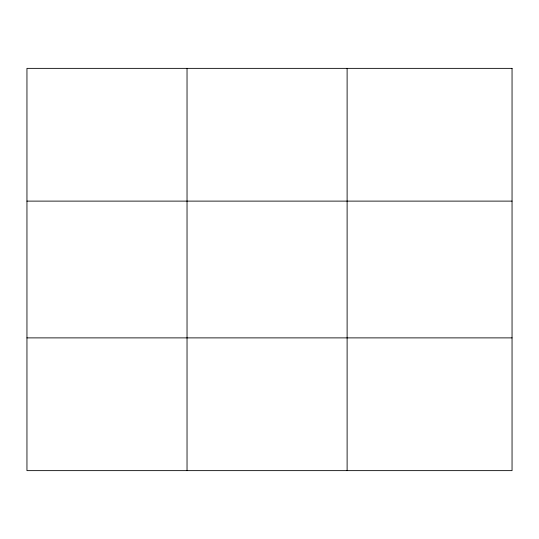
<?xml version="1.0" encoding="UTF-8"?>
<svg xmlns="http://www.w3.org/2000/svg" width="539" height="539" viewBox="0 0 539 539"><rect width="100%" height="100%" fill="white"/><g stroke="black" fill="none" stroke-linecap="round" stroke-linejoin="round"><path stroke-width="0.81" d="M187.033 470.635L187.033 68.365M347.116 470.635L347.116 68.365M26.95 201.114L512.05 201.114M26.95 337.886L512.05 337.886M512.05 68.365L512.05 470.635L26.95 470.635L26.95 68.365L512.05 68.365"/></g></svg>
